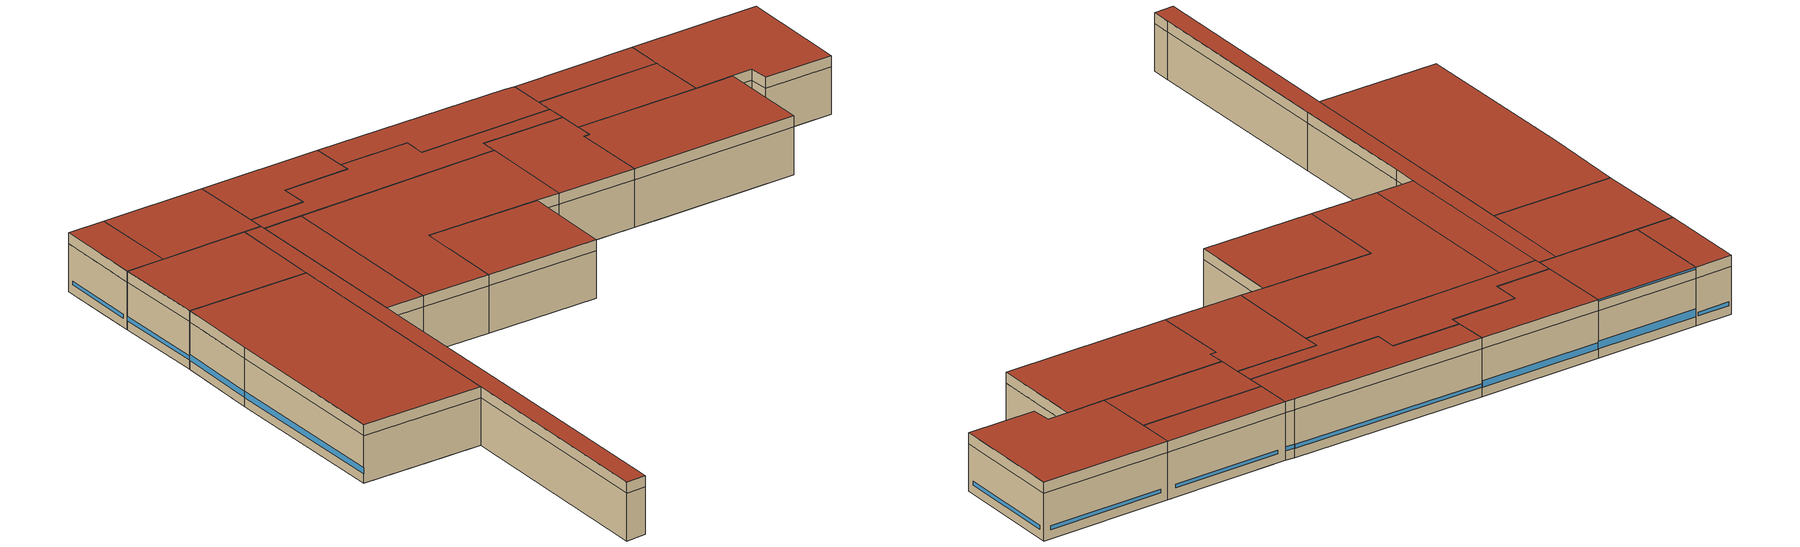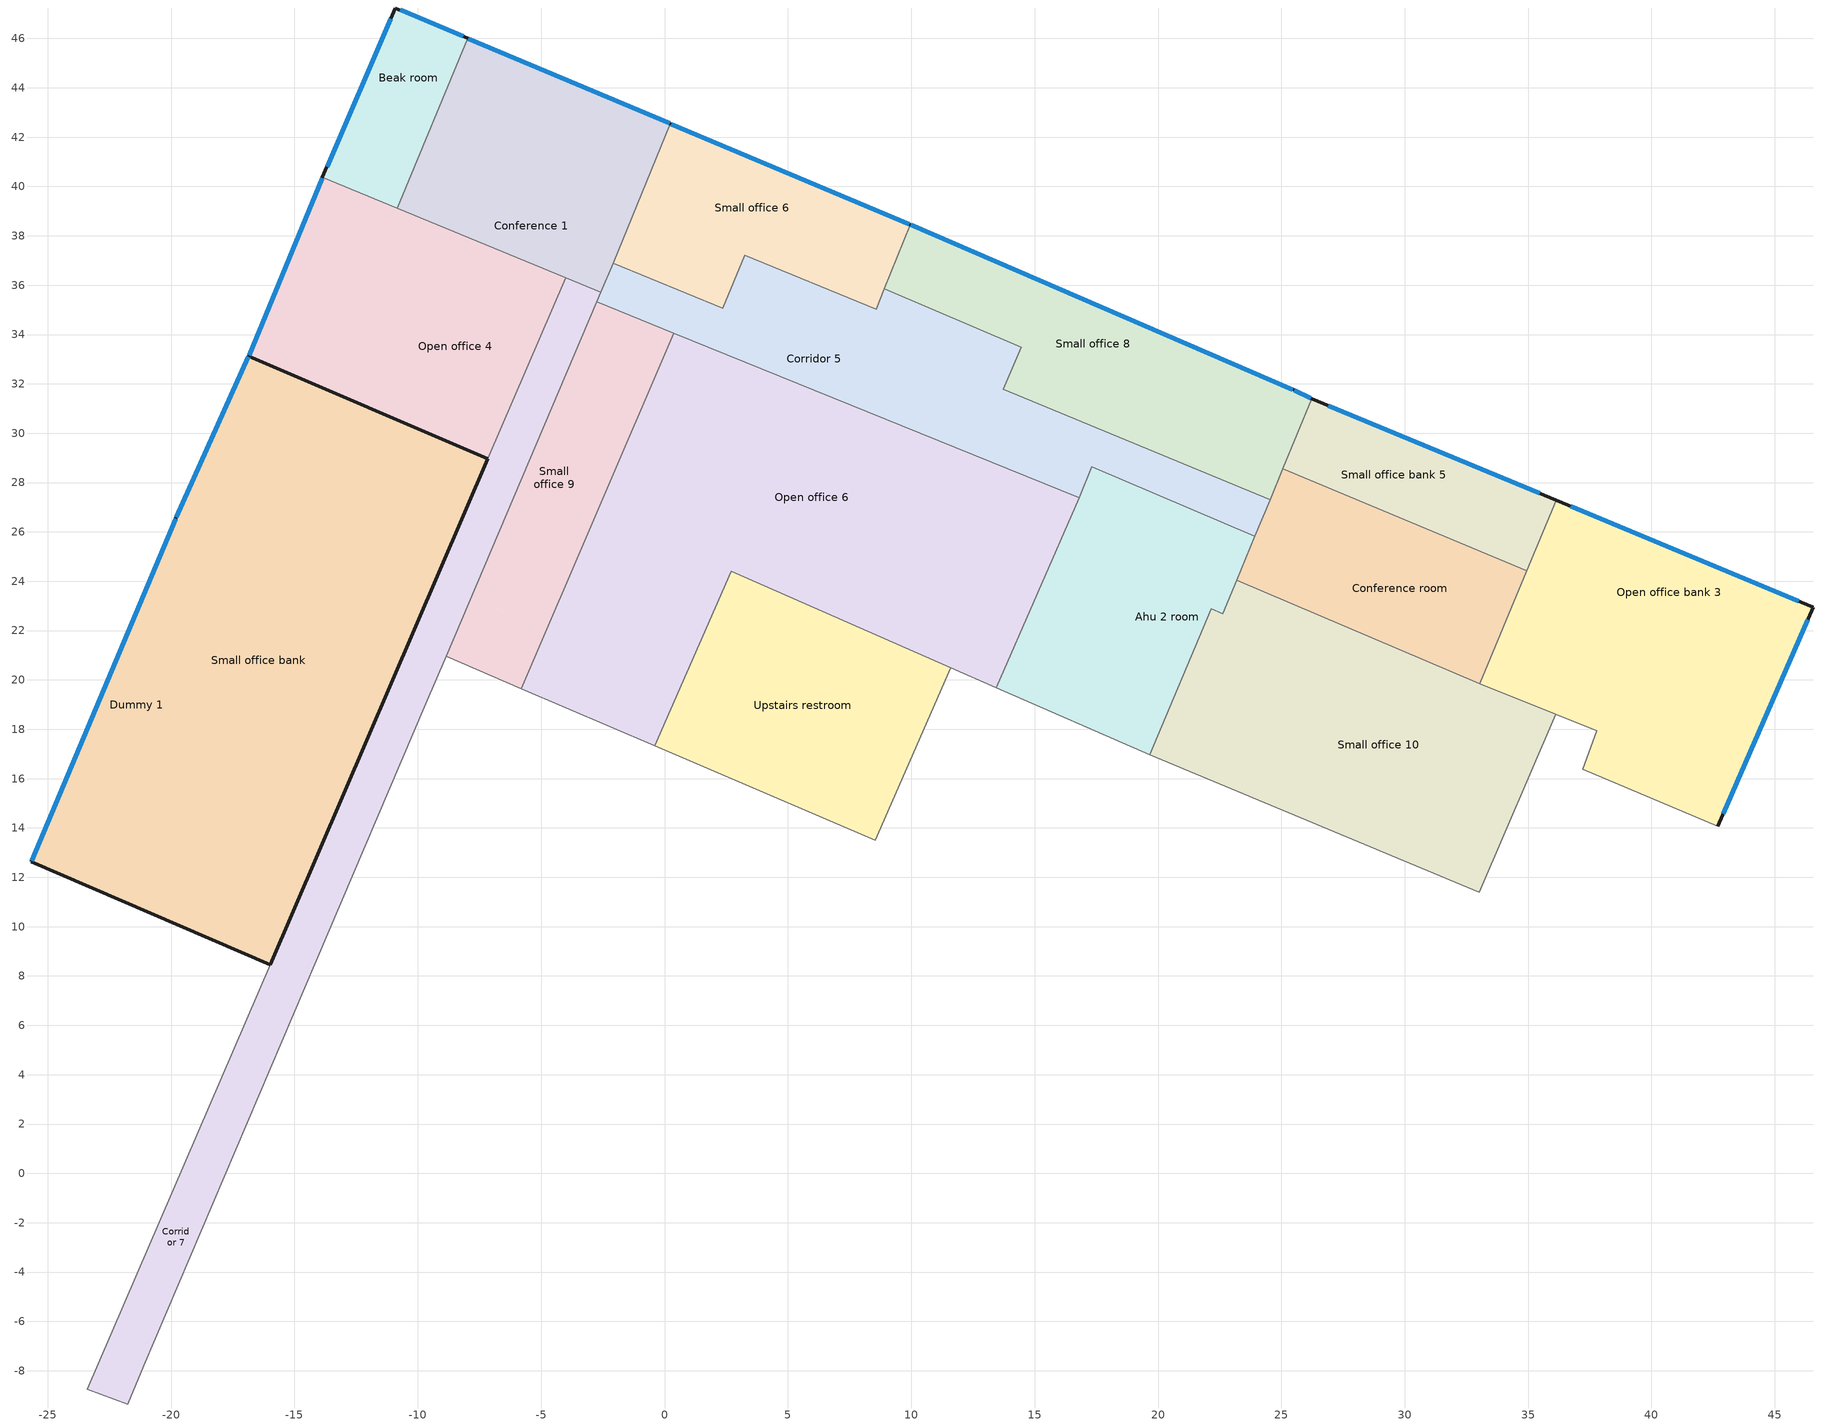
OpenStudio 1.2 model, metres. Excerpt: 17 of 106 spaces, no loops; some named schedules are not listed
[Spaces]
Small office bank
 floor ground: -25.67,12.63 -19.81,26.56 -16.85,33.13 -7.16,28.96 -15.98,8.46 z4.88
 wall outside: -16.85,33.13 -19.81,26.56 -25.67,12.63 z4.88:8.84; -16.85,33.13 -19.81,26.56 -25.67,12.63 z8.84:9.75
 wall to Open office 4: -7.16,28.96 -16.85,33.13 z4.88:8.84; -7.16,28.96 -16.85,33.13 z8.84:9.75
 wall to Corridor 7: -15.98,8.46 -7.16,28.96 z4.88:8.84; -15.98,8.46 -7.16,28.96 z8.84:9.75
 wall to Open office bank: -25.67,12.63 -15.98,8.46 z4.88:8.84; -25.67,12.63 -15.98,8.46 z8.84:9.75
 window (Dbl Blue 6mm/6mm Air): -16.86,33.09 -19.79,26.59 / -19.82,26.53 -25.66,12.66 z5.64:6.15
 roof outside: -15.98,8.46 -7.16,28.96 -16.85,33.13 -19.81,26.56 -25.67,12.63 z9.75
Open office 4
 floor to 136 b: -14.25,39.43 -11.25,38.18 -13.92,31.86 -16.85,33.13 z4.88
 floor to Hallway: -11.25,38.18 -10.01,37.66 -8.49,38.15 -8.32,38.08 -9.29,35.83 -10.54,36.38 -12.72,31.35 -13.92,31.86 z4.88
 floor to Hallway 2: -9.61,38.61 -8.49,38.15 -10.01,37.66 z4.88
 floor to 137: -13.86,40.37 -9.61,38.61 -10.01,37.66 -14.25,39.43 z4.88
 floor to 140: -8.32,38.08 -4.02,36.3 -5.51,32.79 -7.16,28.96 -12.72,31.35 -10.54,36.38 -9.29,35.83 z4.88
 floor to 142: -4.02,36.3 -4,36.3 -5.51,32.79 z4.88
 wall outside: -13.86,40.37 -16.85,33.13 z4.88:8.84; -13.86,40.37 -16.85,33.13 z8.84:9.75
 wall to Beak room: -10.83,39.11 -13.86,40.37 z4.88:8.84; -10.83,39.11 -13.86,40.37 z8.84:9.75
 wall to Conference 1: -4,36.3 -10.83,39.11 z4.88:8.84; -4,36.3 -10.83,39.11 z8.84:9.75
 wall to Corridor 7: -7.16,28.96 -4,36.3 z4.88:8.84; -7.16,28.96 -4,36.3 z8.84:9.75
 window (Dbl Blue 6mm/6mm Air): -13.88,40.34 -16.84,33.16 z5.64:6
 roof outside: -7.16,28.96 -4,36.3 -10.83,39.11 -13.86,40.37 -16.85,33.13 z9.75
Corridor 7
 floor to Service office: -8.01,26.98 -7.98,26.97 -6.56,26.36 -7.85,23.33 -9.32,23.95 -8.49,25.87 z4.88
 floor to 140: -5.51,32.79 -7.98,26.97 -8.01,26.98 z4.88
 floor to 116: -21.33,-3.94 -19.75,-4.64 -21.76,-9.35 -23.39,-8.75 z4.88
 floor to Service section: -9.32,23.95 -7.85,23.33 -9.4,19.69 -11.03,15.86 -12.52,16.5 z4.88
 floor to 127: -13.37,14.54 -11.87,13.88 -15.65,5.01 -17.2,5.64 z4.88
 floor to Courtroom 1: -17.2,5.64 -15.65,5.01 -19.75,-4.64 -21.33,-3.94 z4.88
 floor to Hallway 1: -12.52,16.5 -11.03,15.86 -11.87,13.88 -13.37,14.54 z4.88
 floor to 142: -4,36.3 -2.58,35.71 -6.56,26.36 -7.98,26.97 -5.51,32.79 z4.88
 wall to Open office bank: -15.98,8.46 -23.39,-8.75 z4.88:8.84; -15.98,8.46 -23.39,-8.75 z8.84:9.75
 wall to Conference 1: -2.58,35.71 -4,36.3 z4.88:8.84; -2.58,35.71 -4,36.3 z8.84:9.75
 wall to Corridor 5: -2.75,35.32 -2.58,35.71 z4.88:8.84; -2.75,35.32 -2.58,35.71 z8.84:9.75
 wall to Small office 9: -8.86,20.96 -2.75,35.32 z4.88:8.84; -8.86,20.96 -2.75,35.32 z8.84:9.75
 wall to Corridor 6: -9.68,19.03 -8.86,20.96 z4.88:8.84; -9.68,19.03 -8.86,20.96 z8.84:9.75
 wall to Small office bank 4: -14.11,8.62 -9.68,19.03 z4.88:8.84; -14.11,8.62 -9.68,19.03 z8.84:9.75
 wall to Open office 5: -21.1,-7.8 -14.11,8.62 z4.88:8.84; -21.1,-7.8 -14.11,8.62 z8.84:9.75
 wall to Corridor 4: -21.76,-9.35 -21.1,-7.8 z4.88:8.84; -21.76,-9.35 -21.1,-7.8 z8.84:9.75
 wall to Open office 3: -23.39,-8.75 -21.76,-9.35 z4.88:8.84; -23.39,-8.75 -21.76,-9.35 z8.84:9.75
 roof outside: -21.76,-9.35 -21.1,-7.8 -14.11,8.62 -9.68,19.03 -8.86,20.96 -2.75,35.32 -2.58,35.71 -4,36.3 -7.16,28.96 -15.98,8.46 -23.39,-8.75 z9.75
Open office bank 3
 floor to Open office travel: 34.86,24.22 37.52,23.06 40.81,21.79 38.31,15.92 37.21,16.39 37.79,17.93 33.03,19.85 z4.88
 floor to 170: 40.81,21.79 45.2,19.82 42.69,14.07 38.31,15.92 z4.88
 floor to Travel conference room: 36.14,27.29 46.56,22.95 45.2,19.82 40.81,21.79 37.52,23.06 34.86,24.22 z4.88
 wall outside: 42.69,14.07 46.56,22.95 36.14,27.29 z4.88:8.84; 42.69,14.07 46.56,22.95 36.14,27.29 z8.84:9.75
 wall to Corridor 3: 36.12,18.61 37.79,17.93 37.21,16.39 z4.88:8.84; 36.12,18.61 37.79,17.93 37.21,16.39 z8.84:9.75
 wall to Small office 10: 33.03,19.85 36.12,18.61 z4.88:8.84; 33.03,19.85 36.12,18.61 z8.84:9.75
 wall to Conference room: 34.95,24.43 33.03,19.85 z4.88:8.84; 34.95,24.43 33.03,19.85 z8.84:9.75
 wall to Small office bank 5: 36.14,27.29 34.95,24.43 z4.88:8.84; 36.14,27.29 34.95,24.43 z8.84:9.75
 wall to Small office bank 3: 37.21,16.39 42.69,14.07 z4.88:8.84; 37.21,16.39 42.69,14.07 z8.84:9.75
 window (Dbl Blue 6mm/6mm Air): 42.91,14.58 46.34,22.44 / 45.97,23.19 36.74,27.04 z5.64:5.94
 roof outside: 42.69,14.07 46.56,22.95 36.14,27.29 34.95,24.43 33.03,19.85 36.12,18.61 37.79,17.93 37.21,16.39 z9.75
Beak room
 floor to 139: -10.91,47.23 -7.98,46 -9.81,41.57 -12.81,42.82 z4.88
 floor to 137: -12.81,42.82 -9.81,41.57 -10.83,39.11 -13.86,40.37 z4.88
 wall outside: -7.98,46 -10.91,47.23 -13.86,40.37 z4.88:8.84; -7.98,46 -10.91,47.23 -13.86,40.37 z8.84:9.75
 wall to Conference 1: -10.83,39.11 -7.98,46 z4.88:8.84; -10.83,39.11 -7.98,46 z8.84:9.75
 window (Dbl Blue 6mm/6mm Air): -8.17,46.08 -10.72,47.16 / -11.1,46.8 -13.68,40.81 z5.64:5.94
 roof outside: -10.91,47.23 -13.86,40.37 -10.83,39.11 -7.98,46 z9.75
Small office bank 5
 floor to Break room travel 2: 32.2,28.92 35.8,27.43 35.87,27.4 34.66,24.55 31.17,26.01 z4.88
 floor to Travel conference room: 35.87,27.4 36.14,27.29 34.95,24.43 34.66,24.55 z4.88
 floor to Pump compressor room: 25.16,28.8 26.93,27.96 26.86,27.81 25.06,28.57 z4.88
 floor to Travel break: 28.09,30.63 32.2,28.92 31.17,26.01 26.86,27.81 26.93,27.96 z4.88
 floor ground: 26.23,31.4 28.09,30.63 26.93,27.96 25.16,28.8 z4.88
 wall outside: 36.14,27.29 26.23,31.4 z4.88:8.84; 36.14,27.29 26.23,31.4 z8.84:9.75
 wall to Conference room: 25.06,28.57 34.95,24.43 z4.88:8.84; 25.06,28.57 34.95,24.43 z8.84:9.75
 wall to Small office 8: 26.23,31.4 25.06,28.57 z4.88:8.84; 26.23,31.4 25.06,28.57 z8.84:9.75
 window (Dbl Blue 6mm/6mm Air): 35.48,27.56 26.89,31.12 z5.64:5.94
 roof outside: 26.23,31.4 25.06,28.57 34.95,24.43 36.14,27.29 z9.75
Conference room
 floor to Break room travel 2: 31.17,26.01 32.51,25.45 34.66,24.55 34.57,24.35 31.08,25.78 z4.88
 floor to Pump compressor room: 25.06,28.57 26.86,27.81 26.76,27.57 25.16,24.23 23.55,24.91 23.98,25.95 z4.88
 floor to Open office travel: 26.76,27.57 34.57,24.35 34.86,24.22 33.03,19.85 24.8,23.35 25.16,24.23 z4.88
 floor to Travel break: 26.86,27.81 31.17,26.01 31.08,25.78 26.76,27.57 z4.88
 floor to Travel conference room: 34.66,24.55 34.95,24.43 34.86,24.22 34.57,24.35 z4.88
 floor to Ahu 1 room: 23.55,24.91 25.16,24.23 24.8,23.35 23.19,24.03 z4.88
 wall to Small office 10: 23.19,24.03 33.03,19.85 z4.88:8.84; 23.19,24.03 33.03,19.85 z8.84:9.75
 wall to Ahu 2 room: 23.93,25.83 23.19,24.03 z4.88:8.84; 23.93,25.83 23.19,24.03 z8.84:9.75
 wall to Corridor 5: 24.54,27.31 23.93,25.83 z4.88:8.84; 24.54,27.31 23.93,25.83 z8.84:9.75
 wall to Small office 8: 25.06,28.57 24.54,27.31 z4.88:8.84; 25.06,28.57 24.54,27.31 z8.84:9.75
 roof outside: 34.95,24.43 25.06,28.57 24.54,27.31 23.93,25.83 23.19,24.03 33.03,19.85 z9.75
Conference 1
 floor to 141: -3.08,43.94 0.24,42.54 -1.56,38.16 -4.9,39.62 z4.88
 floor to Hallway: -8.25,38.23 -8.32,38.08 -8.49,38.15 z4.88
 floor to Hallway 2: -8.59,41.06 -4.9,39.62 -1.56,38.16 -2.08,36.89 -2.56,35.75 -8.25,38.23 -8.49,38.15 -9.61,38.61 z4.88
 floor to 139: -7.98,46 -6.75,45.48 -8.59,41.06 -9.81,41.57 z4.88
 floor to 140: -8.25,38.23 -3.99,36.37 -4.02,36.3 -8.32,38.08 z4.88
 floor to 138: -6.75,45.48 -3.08,43.94 -4.9,39.62 -8.59,41.06 z4.88
 floor to 137: -9.81,41.57 -8.59,41.06 -9.61,38.61 -10.83,39.11 z4.88
 floor to 142: -3.99,36.37 -2.56,35.75 -2.58,35.71 -4.02,36.3 z4.88
 wall outside: 0.24,42.54 -7.98,46 z4.88:8.84; 0.24,42.54 -7.98,46 z8.84:9.75
 wall to Small office 6: -2.08,36.89 0.24,42.54 z4.88:8.84; -2.08,36.89 0.24,42.54 z8.84:9.75
 wall to Corridor 5: -2.58,35.71 -2.08,36.89 z4.88:8.84; -2.58,35.71 -2.08,36.89 z8.84:9.75
 window (Dbl Blue 6mm/6mm Air): 0.2,42.56 -7.95,45.99 z9.58:9.73; 0.2,42.56 -7.95,45.99 z5.64:6.28
 roof outside: -7.98,46 -10.83,39.11 -4,36.3 -2.58,35.71 -2.08,36.89 0.24,42.54 z9.75
Small office 6
 floor to 141: 0.24,42.54 1.12,42.17 -0.73,37.79 -1.56,38.16 z4.88
 floor to Stairwell 1: 8.65,35.87 8.87,35.77 8.58,35.03 8.35,35.13 z4.88
 floor to Hallway 2: -1.56,38.16 2.84,36.23 2.37,35.07 -2.08,36.89 z4.88
 floor to 143: 1.12,42.17 7.43,39.51 6.28,36.88 5.96,36.11 3.25,37.22 2.84,36.23 -0.73,37.79 z4.88
 floor to Closet: 6.28,36.88 8.65,35.87 8.35,35.13 5.96,36.11 z4.88
 floor ground: 7.43,39.51 9.95,38.45 8.87,35.77 8.65,35.87 6.28,36.88 z4.88
 wall outside: 9.95,38.45 0.24,42.54 z4.88:8.84; 9.95,38.45 0.24,42.54 z8.84:9.75
 wall to Small office 8: 8.91,35.85 9.95,38.45 z4.88:8.84; 8.91,35.85 9.95,38.45 z8.84:9.75
 wall to Corridor 5: -2.08,36.89 2.37,35.07 3.25,37.22 8.58,35.03 8.91,35.85 z4.88:8.84; -2.08,36.89 2.37,35.07 3.25,37.22 8.58,35.03 8.91,35.85 z8.84:9.75
 window (Dbl Blue 6mm/6mm Air): 9.92,38.47 0.27,42.53 z5.64:6.18
 roof outside: 0.24,42.54 -2.08,36.89 2.37,35.07 3.25,37.22 8.58,35.03 8.91,35.85 9.95,38.45 z9.75
Small office 8
 floor to Pump compressor room: 18.39,31.63 24.49,29.11 25.16,28.8 24.54,27.31 17.77,30.1 z4.88
 floor to Main corridor: 14.38,33.28 18.39,31.63 17.77,30.1 13.74,31.77 z4.88
 floor ground: 9.95,38.45 25.5,31.76 26.23,31.4 25.16,28.8 24.49,29.11 18.39,31.63 14.38,33.28 14.47,33.49 8.91,35.85 z4.88
 wall outside: 26.23,31.4 25.5,31.76 9.95,38.45 z4.88:8.84; 26.23,31.4 25.5,31.76 9.95,38.45 z8.84:9.75
 wall to Corridor 5: 8.91,35.85 14.47,33.49 13.74,31.77 24.54,27.31 z4.88:8.84; 8.91,35.85 14.47,33.49 13.74,31.77 24.54,27.31 z8.84:9.75
 window (Dbl Blue 6mm/6mm Air): 26.2,31.41 25.53,31.74 z5.64:5.99; 25.46,31.77 9.98,38.44 z5.64:5.96
 roof outside: 25.5,31.76 9.95,38.45 8.91,35.85 14.47,33.49 13.74,31.77 24.54,27.31 25.06,28.57 26.23,31.4 z9.75
Corridor 5
 floor to Pump compressor room: 17.77,30.1 24.54,27.31 23.93,25.83 17.32,28.64 16.81,27.38 16.68,27.43 z4.88
 floor to Main corridor: 14.36,33.29 14.38,33.28 13.74,31.77 17.77,30.1 16.68,27.43 14.39,28.36 12.6,29.14 13.2,30.5 z4.88
 floor to 144b: 0.4,34.47 4.76,32.56 4.66,32.31 0.24,34.11 z4.88
 floor to Stairwell 1: 8.87,35.77 14.36,33.29 13.2,30.5 7.41,32.88 8.35,35.13 8.58,35.03 z4.88
 floor ground: 8.91,35.85 14.47,33.49 14.38,33.28 14.36,33.29 8.87,35.77 z4.88
 floor to Hallway 2: -2.08,36.89 2.37,35.07 2.84,36.23 5.52,35.05 7.91,34.06 7.41,32.88 13.2,30.5 12.6,29.14 0.4,34.47 -2.56,35.75 z4.88
 floor to 142: -2.56,35.75 0.4,34.47 0.24,34.11 -2.75,35.32 z4.88
 floor to 146: 10.51,30.05 14.39,28.36 10.47,29.95 z4.88
 floor to 143: 3.25,37.22 5.96,36.11 5.52,35.05 2.84,36.23 z4.88
 floor to Closet: 5.96,36.11 8.35,35.13 7.91,34.06 5.52,35.05 z4.88
 floor to 144: 4.76,32.56 10.51,30.05 10.47,29.95 4.66,32.31 z4.88
 wall to Ahu 2 room: 16.81,27.38 17.32,28.64 23.93,25.83 z4.88:8.84; 16.81,27.38 17.32,28.64 23.93,25.83 z8.84:9.75
 wall to Open office 6: 0.37,34.05 16.81,27.38 z4.88:8.84; 0.37,34.05 16.81,27.38 z8.84:9.75
 wall to Small office 9: -2.75,35.32 0.37,34.05 z4.88:8.84; -2.75,35.32 0.37,34.05 z8.84:9.75
 roof outside: -2.08,36.89 -2.58,35.71 -2.75,35.32 0.37,34.05 16.81,27.38 17.32,28.64 23.93,25.83 24.54,27.31 13.74,31.77 14.47,33.49 8.91,35.85 8.58,35.03 3.25,37.22 2.37,35.07 z9.75
Small office 9
 floor to Service sm office: -2.94,26.84 -2.76,26.76 -3.48,25.08 -3.62,25.14 z4.88
 floor to Service small office: -5.35,25.85 -3.62,25.14 -4.84,22.06 -6.68,22.83 z4.88; -3.62,25.14 -3.48,25.08 -4.78,22.04 -4.84,22.06 z4.88
 floor to 142: -2.75,35.32 -2.94,26.84 -3.62,25.14 z4.88; -2.75,35.32 -3.62,25.14 -5.35,25.85 -6.56,26.36 z4.88
 floor to 144b: 0.24,34.11 0.37,34.05 -1.26,30.24 -1.42,30.31 z4.88
 floor to Service section: -4.84,22.06 -4.78,22.04 -5.8,19.65 z4.88; -7.85,23.33 -4.84,22.06 -5.8,19.65 -8.86,20.96 z4.88
 floor to Service office: -6.56,26.36 -5.35,25.85 -6.68,22.83 -7.85,23.33 z4.88
 floor to 144a: -1.42,30.31 -1.26,30.24 -2.76,26.76 -2.94,26.84 z4.88
 floor ground: -2.75,35.32 0.24,34.11 -1.42,30.31 -2.94,26.84 z4.88
 wall to Open office 6: -5.8,19.65 0.37,34.05 z4.88:8.84; -5.8,19.65 0.37,34.05 z8.84:9.75
 wall to Corridor 6: -8.86,20.96 -5.8,19.65 z4.88:8.84; -8.86,20.96 -5.8,19.65 z8.84:9.75
 roof outside: -8.86,20.96 -5.8,19.65 0.37,34.05 -2.75,35.32 z9.75
Open office 6
 floor to Service sm office: -2.76,26.76 1.5,24.94 2.52,24.44 0.5,19.82 -2.88,21.24 -1.61,24.31 -3.48,25.08 z4.88
 floor to Service small office: -3.48,25.08 -1.61,24.31 -2.88,21.24 -4.78,22.04 z4.88
 floor to Elect: 16.33,26.58 16.44,26.53 14.36,21.77 z4.88
 floor to Pump compressor room: 16.68,27.43 16.81,27.38 16.44,26.53 16.33,26.58 z4.88
 floor to Main corridor: 14.39,28.36 16.68,27.43 14.36,21.77 13.45,19.69 11.53,20.53 11.57,20.63 14.8,28.18 z4.88
 floor to 144b: 0.37,34.05 4.66,32.31 2.98,28.39 -1.26,30.24 z4.88
 floor to Downstairs restroom: 2.52,24.44 2.68,24.37 -0.33,17.48 -0.5,17.55 z4.88; 3.91,23.87 7.21,22.49 11.57,20.63 11.53,20.53 z4.88
 floor to 144a: -1.26,30.24 2.98,28.39 1.5,24.94 -2.76,26.76 z4.88
 floor to Service section: -4.78,22.04 0.5,19.82 -0.5,17.55 -0.33,17.48 -0.4,17.33 -5.8,19.65 z4.88
 floor to 145: 8.73,25.97 13.06,24.12 11.57,20.63 7.21,22.49 z4.88
 floor to 146: 10.47,29.95 14.39,28.36 14.8,28.18 13.06,24.12 8.73,25.97 z4.88
 floor to 144: 4.66,32.31 10.47,29.95 7.21,22.49 3.91,23.87 2.69,24.4 2.68,24.37 2.52,24.44 1.5,24.94 z4.88
 wall to Ahu 2 room: 13.45,19.69 16.81,27.38 z4.88:8.84; 13.45,19.69 16.81,27.38 z8.84:9.75
 wall to Small office 11: 11.6,20.5 13.45,19.69 z4.88:8.84; 11.6,20.5 13.45,19.69 z8.84:9.75
 wall to Upstairs restroom: -0.4,17.33 2.69,24.4 11.6,20.5 z4.88:8.84; -0.4,17.33 2.69,24.4 11.6,20.5 z8.84:9.75
 wall to Corridor 6: -5.8,19.65 -0.4,17.33 z4.88:8.84; -5.8,19.65 -0.4,17.33 z8.84:9.75
 roof outside: -0.4,17.33 2.69,24.4 11.6,20.5 13.45,19.69 16.81,27.38 0.37,34.05 -5.8,19.65 z9.75
Upstairs restroom
 floor to Main corridor: 11.53,20.53 11.6,20.5 9.04,14.66 z4.88
 floor to Downstairs restroom: 2.68,24.37 3.91,23.87 11.53,20.53 9.04,14.66 8.56,13.55 1.45,16.71 -0.33,17.48 z4.88
 floor to 144: 2.69,24.4 3.91,23.87 2.68,24.37 z4.88
 floor to Service section: -0.33,17.48 1.45,16.71 1.39,16.56 -0.4,17.33 z4.88
 floor to Central 2 story lobby: 1.45,16.71 8.56,13.55 8.54,13.5 1.39,16.56 z4.88
 wall to Small office 11: 8.54,13.5 11.6,20.5 z4.88:8.84; 8.54,13.5 11.6,20.5 z8.84:9.75
 wall to Corridor 6: -0.4,17.33 8.54,13.5 z4.88:8.84; -0.4,17.33 8.54,13.5 z8.84:9.75
 roof outside: 8.54,13.5 11.6,20.5 2.69,24.4 -0.4,17.33 z9.75
Ahu 2 room
 floor to Elect: 16.44,26.53 19.81,25.21 17.65,20.02 14.21,21.41 14.36,21.77 15.03,23.31 z4.88
 floor to Pump compressor room: 17.32,28.64 23.93,25.83 23.55,24.91 20.26,26.3 19.81,25.21 16.44,26.53 16.81,27.38 z4.88
 floor to Main corridor: 14.36,21.77 14.21,21.41 13.48,19.68 13.45,19.69 z4.88
 floor to Ahu 1 room: 20.26,26.3 23.55,24.91 22.63,22.69 22.15,22.89 20.45,18.82 17.65,20.02 z4.88
 floor to AF reserves: 14.21,21.41 17.65,20.02 20.45,18.82 19.67,16.97 13.48,19.68 z4.88
 wall to Small office 10: 19.67,16.97 22.15,22.89 22.63,22.69 23.19,24.03 z4.88:8.84; 19.67,16.97 22.15,22.89 22.63,22.69 23.19,24.03 z8.84:9.75
 wall to Small office 11: 13.45,19.69 19.67,16.97 z4.88:8.84; 13.45,19.69 19.67,16.97 z8.84:9.75
 roof outside: 19.67,16.97 22.15,22.89 22.63,22.69 23.19,24.03 23.93,25.83 17.32,28.64 16.81,27.38 13.45,19.69 z9.75
Small office 10
 floor to Open office travel: 24.8,23.35 33.03,19.85 36.12,18.61 33.02,11.39 21.77,16.09 z4.88
 floor to Ahu 1 room: 23.19,24.03 24.8,23.35 22.53,17.93 20.45,18.82 22.15,22.89 22.63,22.69 z4.88
 floor to AF reserves: 20.45,18.82 22.53,17.93 21.77,16.09 19.67,16.97 z4.88
 wall to Corridor 3: 33.02,11.39 36.12,18.61 z4.88:8.84; 33.02,11.39 36.12,18.61 z8.84:9.75
 wall to Small office 11: 19.67,16.97 33.02,11.39 z4.88:8.84; 19.67,16.97 33.02,11.39 z8.84:9.75
 roof outside: 33.02,11.39 36.12,18.61 33.03,19.85 23.19,24.03 22.63,22.69 22.15,22.89 19.67,16.97 z9.75
Dummy 1
 floor to 136 b: -16.85,33.13 -13.92,31.86 -13.96,31.77 -14.22,31.87 -16.89,33.04 z4.88
 floor to Hallway: -13.92,31.86 -12.72,31.35 -13.6,29.33 -15.02,25.64 -13.69,25.09 -14.25,23.83 -17.14,25.11 -17.05,25.37 -13.96,31.77 z4.88
 floor to Service office: -13.6,29.33 -8.01,26.98 -9.32,23.95 -10.4,24.4 -10.65,23.82 -15.02,25.64 z4.88
 floor to Service section: -12.38,24.54 -10.65,23.82 -10.4,24.4 -9.32,23.95 -12.52,16.5 -15.27,17.69 -13.63,21.47 z4.88
 floor to 140: -12.72,31.35 -7.16,28.96 -8.01,26.98 -13.6,29.33 z4.88
 floor to Legal office: -21.78,14.37 -17.51,12.53 -18.76,9.66 -22.85,11.41 z4.88
 floor to 127: -16.11,15.75 -13.37,14.54 -15.98,8.46 -18.76,9.66 -17.51,12.53 z4.88
 floor to Hallway 1: -13.69,25.09 -12.38,24.54 -13.63,21.47 -15.27,17.69 -12.52,16.5 -13.37,14.54 -16.11,15.75 -17.51,12.53 -21.78,14.37 -19.58,19.5 -16.57,18.25 -14.25,23.83 z4.88
 floor to 136b: -16.89,33.04 -14.22,31.87 -13.96,31.77 -17.05,25.37 -19.81,26.56 z4.88
 floor to Stairwell 3: -17.14,25.11 -14.25,23.83 -16.57,18.25 -19.58,19.5 z4.88
 floor ground: -19.81,26.56 -17.05,25.37 -17.14,25.11 -19.58,19.5 -21.78,14.37 -22.85,11.41 -25.67,12.63 z4.88
 wall outside: -19.81,26.56 -25.67,12.63 -15.98,8.46 -7.16,28.96 -16.85,33.13 -19.81,26.56 z4.88:8.84; -19.81,26.56 -25.67,12.63 -15.98,8.46 -7.16,28.96 -16.85,33.13 -19.81,26.56 z8.84:9.75
 roof outside: -15.98,8.46 -7.16,28.96 -16.85,33.13 -19.81,26.56 -25.67,12.63 z9.75
[Site]
Building 662 final: Latitude {deg}=30.067; Longitude {deg}=-85.567; Time Zone {hr}=-6; Elevation {m}=5
[SizingPeriod:DesignDay] Barometric Pressure {Pa}=101241; Sky Clearness=0; Rain Indicator=0; Snow Indicator=0; Day of Month=21; Daylight Saving Time Indicator=0; Dry-Bulb Temperature Range Modifier Type=DefaultMultipliers
Name | Maximum Dry-Bulb Temperature {C} | Daily Dry-Bulb Temperature Range {deltaC} | Humidity Indicating Conditions at Maximum Dry-Bulb {BasedOnField A3} | Wind Speed {m/s} | Wind Direction {deg} | Month | Day Type | Humidity Indicating Type | Solar Model Indicator | ASHRAE Taub | ASHRAE Taud
Tyndall Afb Ann Hum_n 99.6% Condns DP=>MCDB | 3.9 | 0 | -9.8 | 4 | 0 | 1 | WinterDesignDay | Dewpoint | ASHRAEClearSky
Tyndall Afb Ann Clg .4% Condns DB=>MWB | 32.9 | 7 | 25.8 | 3.9 | 240 | 7 | SummerDesignDay | Wetbulb | ASHRAETau | 0.519 | 1.937
Tyndall Afb Ann Htg 99.6% Condns DB | 0 | 0 | 0 | 4 | 0 | 1 | WinterDesignDay | Wetbulb | ASHRAEClearSky
Tyndall Afb Ann Clg .4% Condns Enth=>MDB | 30.9 | 7 | 88400 | 3.9 | 240 | 7 | SummerDesignDay | Enthalpy | ASHRAETau | 0.519 | 1.937
[Building]
Building 662: Default Construction Set=Default Construction Set 1; Default Schedule Set=Default Schedule Set 1
[ClimateZones]
Climate Zone Institution Name 1=ASHRAE; Climate Zone Document Name 1=ANSI/ASHRAE Standard 169; Climate Zone Document Year 1=2006; Climate Zone Institution Name 2=CEC; Climate Zone Document Name 2=California Climate Zone Descriptions; Climate Zone Document Year 2=1995
[Construction]
SLAB-ON-GRADE-FLOOR: Heavyweight Concrete - 8 in. - 140 lb/ft3
INTERIOR-WALL: Concrete Block - 10 in. - 105 lb/ft3 - Solid Grouted
INTERIOR-FLOOR: Carpet - 1/2 in., Lightweight Concrete - 6 in. - 80 lb/ft3
EXTERIOR-WALL: Brick - Fired Clay - 4 in. - 130 lb/ft3, Concrete Block - 10 in. - 115 lb/ft3 - Solid Grouted
EXTERIOR-ROOF: Built-up Roofing - 3/8 in., Cellular Polyisocyanurate - Gaspermeable Facers - 4 in., Metal Surface - 1/16 in., Steel-Framed - 4 in. Studs - 16 in. OC - R-0 Cavity Insulation
Dbl Blue 6mm/6mm Air: BLUE 6MM, AIR 6MM, CLEAR 6MM
[Material]
Name | Roughness | Thickness {m} | Conductivity {W/m-K} | Density {kg/m3} | Specific Heat {J/kg-K}
Heavyweight Concrete - 8 in. - 140 lb/ft3 | MediumRough | 0.2032 | 1.95 | 2242.58 | 900
Concrete Block - 10 in. - 105 lb/ft3 - Solid Grouted | MediumRough | 0.254 | 1.22594 | 1681.94 | 976.123
Carpet - 1/2 in. | MediumRough | 0.0127 | 0.06 | 288 | 1380
Lightweight Concrete - 6 in. - 80 lb/ft3 | MediumRough | 0.1524 | 0.53 | 1281.48 | 840
Brick - Fired Clay - 4 in. - 130 lb/ft3 | MediumRough | 0.1016 | 1.02 | 2082.4 | 790
Concrete Block - 10 in. - 115 lb/ft3 - Solid Grouted | MediumRough | 0.254 | 1.3269 | 1842.12 | 921.824
Built-up Roofing - 3/8 in. | Rough | 0.009525 | 0.16 | 1120 | 1460
Cellular Polyisocyanurate - Gaspermeable Facers - 4 in. | Rough | 0.1016 | 0.0245 | 32 | 920
Metal Surface - 1/16 in. | Smooth | 0.0015875 | 45.28 | 7824 | 500
Steel-Framed - 4 in. Studs - 16 in. OC - R-0 Cavity Insulation | Smooth | 0.0889 | 0.63825 | 81.3738 | 628.02
[WindowMaterial:Glazing] Optical Data Type=SpectralAverage; Thickness {m}=0.006; Infrared Transmittance at Normal Incidence=0; Front Side Infrared Hemispherical Emissivity=0.84; Back Side Infrared Hemispherical Emissivity=0.84; Conductivity {W/m-K}=0.9
Name | Solar Transmittance at Normal Incidence | Front Side Solar Reflectance at Normal Incidence | Back Side Solar Reflectance at Normal Incidence | Visible Transmittance at Normal Incidence | Front Side Visible Reflectance at Normal Incidence | Back Side Visible Reflectance at Normal Incidence
BLUE 6MM | 0.48 | 0.05 | 0.05 | 0.57 | 0.06 | 0.06
CLEAR 6MM | 0.775 | 0.071 | 0.071 | 0.881 | 0.08 | 0.08
[WindowMaterial:Gas]
AIR 6MM: Gas Type=Air; Thickness {m}=0.0063
[DefaultConstructionSet]
Default Construction Set 1: Default Exterior Surface Constructions=Default Surface Constructions 1; Default Interior Surface Constructions=Default Surface Constructions 3; Default Ground Contact Surface Constructions=Default Surface Constructions 2; Default Exterior SubSurface Constructions=Default Sub Surface Constructions 1; Default Interior SubSurface Constructions=Default Sub Surface Constructions 2
[DefaultSurfaceConstructions]
Name | Wall Construction | Roof Ceiling Construction | Floor Construction
Default Surface Constructions 1 | EXTERIOR-WALL | EXTERIOR-ROOF
Default Surface Constructions 2 |  |  | SLAB-ON-GRADE-FLOOR
Default Surface Constructions 3 | INTERIOR-WALL |  | INTERIOR-FLOOR
[DefaultSubSurfaceConstructions]
Default Sub Surface Constructions 1; Default Sub Surface Constructions 2
[ElectricEquipment:Definition] Design Level Calculation Method=EquipmentLevel
Name | Design Level {W}
Generic Beverage Vending Machine | 1145
Generic Water Cooler | 500
Generic CRT TV - 21 in | 135
Generic Coffee Maker - 800W | 80
Generic Mini-Fridge - 4.4 cubic foot | 31.68
Generic Projector - 1250W | 625
Samsung -40-inch Class LED 6100 Series Smart TV | 48
Generic Coffee Maker - 100W | 5
Generic Refrigerator - 18 cubic foot | 200
Generic Microwave - 1460W | 73
Generic Desktop Printer | 40
Generic Network Printer | 600
Generic LCD Monitor - 20 in | 26
Generic Desktop Computer | 240
[People:Definition]
Low Activity - Office Work- Standing with Some Walking: Number of People Calculation Method=People; Number of People {people}=1; Fraction Radiant=0.3
[WaterUse:Equipment:Definition] Target Temperature Schedule=1.8925 L/s Urinal mixed temp 60.0F
Name | Peak Flow Rate {m3/s}
1.8925 L/s Urinal | 5.25694e-06
0.031545 m^3/hr Faucet | 8.7625e-09
6.056 L/s Toilet | 1.68222e-05
0.094635 m^3/hr Faucet | 2.62875e-08
[SpaceType] Design Specification Outdoor Air Object=Design Specification Outdoor Air 1
Dummy; Mechanical room; Bathroom; Break room; Conference; Small office; Corridor; Open office
[ThermalZone] Use Ideal Air Loads=No
Name | Thermostat
Ahu 2 o | thermostat-247fe403-1193-4db7-8262-3dd7e7edac6e
Ahu 2 q | thermostat-298088f5-0ac4-4740-bce3-3397ceeb2bc4
Ahu 2 d | thermostat-4f698a23-a4c4-4d27-bdd5-1a6b8b625d56
Ahu 2 r | thermostat-75d33b8e-c1ac-4b66-9299-199fe3b5d07a
Ahu 2 e | thermostat-cdf85a7d-ec3b-46cd-99f6-6d7da13257ea
Ahu 2 l 1 | thermostat-cf456f37-bf18-4998-a40f-1cee86f94bc2
Ahu 2 p | thermostat-e0ae7e30-0bd3-4f33-953d-da9a614c707c
Ahu 2 m | thermostat-f03c6b7b-4da1-4061-9667-d9428aff4ed1
[DefaultScheduleSet]
Default Schedule Set 1: Hours of Operation Schedule=Default HVAC Operation 24/7-365; Number of People Schedule=Level Occupancy; People Activity Level Schedule=Default People Activity Schedule Very Low Activity - Seated Passive; Lighting Schedule=Level Lights; Electric Equipment Schedule=Level Equipment; Gas Equipment Schedule=Level Equipment; Infiltration Schedule=Infiltration Schedule 100% 24/7-365; Other Equipment Schedule=Level Elevators
[BuildingStory]
Level 1: Nominal Z Coordinate {m}=4.8768; Nominal Floor to Floor Height {m}=4.8768
[Space] Building Story=Level 1
Name | Space Type | Thermal Zone
Small office bank | Small office | Ahu 2 l 1
Open office 4 | Open office | Ahu 2 q
Corridor 7 | Corridor | Ahu 2 m
Open office bank 3 | Open office | Ahu 2 d
Beak room | Break room | Ahu 2 q
Small office bank 5 | Small office | Ahu 2 d
Conference room | Conference | Ahu 2 d
Conference 1 | Conference | Ahu 2 r
Small office 6; Small office 8 | Small office | Ahu 2 r
Corridor 5 | Corridor | Ahu 2 p
Small office 9 | Small office | Ahu 2 o
Open office 6 | Open office | Ahu 2 o
Upstairs restroom | Bathroom | Ahu 2 o
Ahu 2 room | Mechanical room | Ahu 2 p
Small office 10 | Small office | Ahu 2 e
Dummy 1 | Dummy | Ahu 2 l 1
[Lights]
Name | Lights Definition | Space or SpaceType | Multiplier
Avg Small office Small office bank OS:Lights | (2) 32.0W T8 Linear Fluorescent (1) 0.88BF Fluorescent Electronic Non-Dimming | Small office bank | 16
Avg Small office Small office bank OS:Lights 1 | (3) 32.0W T8 Linear Fluorescent (3) 0.88BF Fluorescent Electronic Non-Dimming | Small office bank | 7
Avg Small office Small office bank 5 OS:Lights | (2) 32.0W T8 Linear Fluorescent (1) 0.88BF Fluorescent Electronic Non-Dimming | Small office bank 5 | 2
Avg Small office Small office bank 5 OS:Lights 1 | (3) 32.0W T8 Linear Fluorescent (3) 0.88BF Fluorescent Electronic Non-Dimming | Small office bank 5 | 1
Avg Small office Small office 6 OS:Lights | (2) 32.0W T8 Linear Fluorescent (1) 0.88BF Fluorescent Electronic Non-Dimming | Small office 6 | 3
Avg Small office Small office 6 OS:Lights 1 | (3) 32.0W T8 Linear Fluorescent (3) 0.88BF Fluorescent Electronic Non-Dimming | Small office 6 | 1
Avg Small office Small office 8 OS:Lights | (2) 32.0W T8 Linear Fluorescent (1) 0.88BF Fluorescent Electronic Non-Dimming | Small office 8 | 5
Avg Small office Small office 8 OS:Lights 1 | (3) 32.0W T8 Linear Fluorescent (3) 0.88BF Fluorescent Electronic Non-Dimming | Small office 8 | 2
Avg Small office Small office 9 OS:Lights | (2) 32.0W T8 Linear Fluorescent (1) 0.88BF Fluorescent Electronic Non-Dimming | Small office 9 | 4
Avg Small office Small office 9 OS:Lights 1 | (3) 32.0W T8 Linear Fluorescent (3) 0.88BF Fluorescent Electronic Non-Dimming | Small office 9 | 2
Avg Small office Small office 10 OS:Lights | (2) 32.0W T8 Linear Fluorescent (1) 0.88BF Fluorescent Electronic Non-Dimming | Small office 10 | 8
Avg Small office Small office 10 OS:Lights 1 | (3) 32.0W T8 Linear Fluorescent (3) 0.88BF Fluorescent Electronic Non-Dimming | Small office 10 | 3
Avg Bathroom Upstairs restroom OS:Lights | (2) 32.0W T8 Linear Fluorescent (1) 0.88BF Fluorescent Electronic Non-Dimming | Upstairs restroom | 5
Avg Conference Conference 1 OS:Lights | (2) 32.0W T8 Linear Fluorescent (1) 0.88BF Fluorescent Electronic Non-Dimming | Conference 1 | 4
Avg Conference Conference 1 OS:Lights 1 | (3) 32.0W T8 Linear Fluorescent (3) 0.88BF Fluorescent Electronic Non-Dimming | Conference 1 | 3
Avg Conference Conference 1 OS:Lights 2 | (1) 100.0W A19 Standard Incandescent | Conference 1 | 5
Avg Corridor Corridor  OS:Lights | (2) 32.0W T8 Linear Fluorescent (1) 0.88BF Fluorescent Electronic Non-Dimming | Corridor 7 | 6
Avg Corridor Corridor 5 OS:Lights | (2) 32.0W T8 Linear Fluorescent (1) 0.88BF Fluorescent Electronic Non-Dimming | Corridor 5 | 6
Avg Break room Beak room OS:Lights | (2) 32.0W T8 Linear Fluorescent (1) 0.88BF Fluorescent Electronic Non-Dimming | Beak room | 3
Avg Mechanical room Ahu 2 room OS:Lights | (2) 32.0W T8 Linear Fluorescent (1) 0.88BF Fluorescent Electronic Non-Dimming | Ahu 2 room | 4
Avg Open office Open office 4 OS:Lights | (2) 32.0W T8 Linear Fluorescent (1) 0.88BF Fluorescent Electronic Non-Dimming | Open office 4 | 10
Avg Open office Open office 4 OS:Lights 1 | (3) 32.0W T8 Linear Fluorescent (3) 0.88BF Fluorescent Electronic Non-Dimming | Open office 4 | 0
Avg Open office Open office 4 OS:Lights 2 | (1) 23.0W  Compact Fluorescent | Open office 4 | 1
Avg Open office Open office 4 OS:Lights 3 | (3) 40.0W T12 Linear Fluorescent (3) 1.2BF Fluorescent Magnetic Non-Dimming | Open office 4 | 1
Avg Open office Open office 6 OS:Lights | (2) 32.0W T8 Linear Fluorescent (1) 0.88BF Fluorescent Electronic Non-Dimming | Open office 6 | 23
Avg Open office Open office 6 OS:Lights 1 | (3) 32.0W T8 Linear Fluorescent (3) 0.88BF Fluorescent Electronic Non-Dimming | Open office 6 | 1
Avg Open office Open office 6 OS:Lights 2 | (1) 23.0W  Compact Fluorescent | Open office 6 | 2
Avg Open office Open office 6 OS:Lights 3 | (3) 40.0W T12 Linear Fluorescent (3) 1.2BF Fluorescent Magnetic Non-Dimming | Open office 6 | 1
[ElectricEquipment]
Name | Electric Equipment Definition | Space or SpaceType | Multiplier
Avg Small office Small office bank OS:ElectricEquipment | Generic LCD Monitor - 20 in | Small office bank | 13
Avg Small office Small office bank OS:ElectricEquipment 1 | Generic Microwave - 1460W | Small office bank | 1
Avg Small office Small office bank OS:ElectricEquipment 2 | Generic Water Cooler | Small office bank | 0
Avg Small office Small office bank OS:ElectricEquipment 3 | Generic Mini-Fridge - 4.4 cubic foot | Small office bank | 1
Avg Small office Small office bank OS:ElectricEquipment 4 | Generic Network Printer | Small office bank | 0
Avg Small office Small office bank OS:ElectricEquipment 5 | Generic Coffee Maker - 100W | Small office bank | 0
Avg Small office Small office bank OS:ElectricEquipment 6 | Generic Refrigerator - 18 cubic foot | Small office bank | 1
Avg Small office Small office bank OS:ElectricEquipment 7 | Generic Desktop Printer | Small office bank | 3
Avg Small office Small office bank OS:ElectricEquipment 8 | Generic CRT TV - 21 in | Small office bank | 1
Avg Small office Small office bank OS:ElectricEquipment 9 | Generic Desktop Computer | Small office bank | 8
Avg Small office Small office bank 5 OS:ElectricEquipment | Generic LCD Monitor - 20 in | Small office bank 5 | 2
Avg Small office Small office bank 5 OS:ElectricEquipment 1 | Generic Microwave - 1460W | Small office bank 5 | 0
Avg Small office Small office bank 5 OS:ElectricEquipment 2 | Generic Water Cooler | Small office bank 5 | 0
Avg Small office Small office bank 5 OS:ElectricEquipment 3 | Generic Mini-Fridge - 4.4 cubic foot | Small office bank 5 | 0
Avg Small office Small office bank 5 OS:ElectricEquipment 4 | Generic Network Printer | Small office bank 5 | 0
Avg Small office Small office bank 5 OS:ElectricEquipment 5 | Generic Coffee Maker - 100W | Small office bank 5 | 0
Avg Small office Small office bank 5 OS:ElectricEquipment 6 | Generic Refrigerator - 18 cubic foot | Small office bank 5 | 0
Avg Small office Small office bank 5 OS:ElectricEquipment 7 | Generic Desktop Printer | Small office bank 5 | 0
Avg Small office Small office bank 5 OS:ElectricEquipment 8 | Generic CRT TV - 21 in | Small office bank 5 | 0
Avg Small office Small office bank 5 OS:ElectricEquipment 9 | Generic Desktop Computer | Small office bank 5 | 1
Avg Small office Small office 6 OS:ElectricEquipment | Generic LCD Monitor - 20 in | Small office 6 | 3
Avg Small office Small office 6 OS:ElectricEquipment 1 | Generic Microwave - 1460W | Small office 6 | 0
Avg Small office Small office 6 OS:ElectricEquipment 2 | Generic Water Cooler | Small office 6 | 0
Avg Small office Small office 6 OS:ElectricEquipment 3 | Generic Mini-Fridge - 4.4 cubic foot | Small office 6 | 0
Avg Small office Small office 6 OS:ElectricEquipment 4 | Generic Network Printer | Small office 6 | 0
Avg Small office Small office 6 OS:ElectricEquipment 5 | Generic Coffee Maker - 100W | Small office 6 | 0
Avg Small office Small office 6 OS:ElectricEquipment 6 | Generic Refrigerator - 18 cubic foot | Small office 6 | 0
Avg Small office Small office 6 OS:ElectricEquipment 7 | Generic Desktop Printer | Small office 6 | 1
Avg Small office Small office 6 OS:ElectricEquipment 8 | Generic CRT TV - 21 in | Small office 6 | 0
Avg Small office Small office 6 OS:ElectricEquipment 9 | Generic Desktop Computer | Small office 6 | 2
Avg Small office Small office 8 OS:ElectricEquipment | Generic LCD Monitor - 20 in | Small office 8 | 4
Avg Small office Small office 8 OS:ElectricEquipment 1 | Generic Microwave - 1460W | Small office 8 | 0
Avg Small office Small office 8 OS:ElectricEquipment 2 | Generic Water Cooler | Small office 8 | 0
Avg Small office Small office 8 OS:ElectricEquipment 3 | Generic Mini-Fridge - 4.4 cubic foot | Small office 8 | 0
Avg Small office Small office 8 OS:ElectricEquipment 4 | Generic Network Printer | Small office 8 | 0
Avg Small office Small office 8 OS:ElectricEquipment 5 | Generic Coffee Maker - 100W | Small office 8 | 0
Avg Small office Small office 8 OS:ElectricEquipment 6 | Generic Refrigerator - 18 cubic foot | Small office 8 | 0
Avg Small office Small office 8 OS:ElectricEquipment 7 | Generic Desktop Printer | Small office 8 | 1
Avg Small office Small office 8 OS:ElectricEquipment 8 | Generic CRT TV - 21 in | Small office 8 | 0
Avg Small office Small office 8 OS:ElectricEquipment 9 | Generic Desktop Computer | Small office 8 | 2
Avg Small office Small office 9 OS:ElectricEquipment | Generic LCD Monitor - 20 in | Small office 9 | 3
Avg Small office Small office 9 OS:ElectricEquipment 1 | Generic Microwave - 1460W | Small office 9 | 0
Avg Small office Small office 9 OS:ElectricEquipment 2 | Generic Water Cooler | Small office 9 | 0
Avg Small office Small office 9 OS:ElectricEquipment 3 | Generic Mini-Fridge - 4.4 cubic foot | Small office 9 | 0
Avg Small office Small office 9 OS:ElectricEquipment 4 | Generic Network Printer | Small office 9 | 0
Avg Small office Small office 9 OS:ElectricEquipment 5 | Generic Coffee Maker - 100W | Small office 9 | 0
Avg Small office Small office 9 OS:ElectricEquipment 6 | Generic Refrigerator - 18 cubic foot | Small office 9 | 0
Avg Small office Small office 9 OS:ElectricEquipment 7 | Generic Desktop Printer | Small office 9 | 1
Avg Small office Small office 9 OS:ElectricEquipment 8 | Generic CRT TV - 21 in | Small office 9 | 0
Avg Small office Small office 9 OS:ElectricEquipment 9 | Generic Desktop Computer | Small office 9 | 2
Avg Small office Small office 10 OS:ElectricEquipment | Generic LCD Monitor - 20 in | Small office 10 | 6
Avg Small office Small office 10 OS:ElectricEquipment 1 | Generic Microwave - 1460W | Small office 10 | 1
Avg Small office Small office 10 OS:ElectricEquipment 2 | Generic Water Cooler | Small office 10 | 0
Avg Small office Small office 10 OS:ElectricEquipment 3 | Generic Mini-Fridge - 4.4 cubic foot | Small office 10 | 1
Avg Small office Small office 10 OS:ElectricEquipment 4 | Generic Network Printer | Small office 10 | 0
Avg Small office Small office 10 OS:ElectricEquipment 5 | Generic Coffee Maker - 100W | Small office 10 | 0
Avg Small office Small office 10 OS:ElectricEquipment 6 | Generic Refrigerator - 18 cubic foot | Small office 10 | 0
Avg Small office Small office 10 OS:ElectricEquipment 7 | Generic Desktop Printer | Small office 10 | 1
Avg Small office Small office 10 OS:ElectricEquipment 8 | Generic CRT TV - 21 in | Small office 10 | 0
Avg Small office Small office 10 OS:ElectricEquipment 9 | Generic Desktop Computer | Small office 10 | 4
Avg Conference Conference 1 OS:ElectricEquipment | Generic LCD Monitor - 20 in | Conference 1 | 0
Avg Conference Conference 1 OS:ElectricEquipment 1 | Generic Projector - 1250W | Conference 1 | 0
Avg Conference Conference 1 OS:ElectricEquipment 2 | Generic Desktop Computer | Conference 1 | 0
Avg Break room Beak room OS:ElectricEquipment | Generic Beverage Vending Machine | Beak room | 1
Avg Break room Beak room OS:ElectricEquipment 1 | Generic Coffee Maker - 800W | Beak room | 0
Avg Break room Beak room OS:ElectricEquipment 2 | Generic Microwave - 1460W | Beak room | 1
Avg Break room Beak room OS:ElectricEquipment 3 | Generic Mini-Fridge - 4.4 cubic foot | Beak room | 1
Avg Break room Beak room OS:ElectricEquipment 4 | Generic Refrigerator - 18 cubic foot | Beak room | 0
Avg Break room Beak room OS:ElectricEquipment 5 | Generic CRT TV - 21 in | Beak room | 0
Avg Open office Open office 4 OS:ElectricEquipment | Generic LCD Monitor - 20 in | Open office 4 | 6
Avg Open office Open office 4 OS:ElectricEquipment 1 | Generic Microwave - 1460W | Open office 4 | 0
Avg Open office Open office 4 OS:ElectricEquipment 2 | Generic Mini-Fridge - 4.4 cubic foot | Open office 4 | 0
Avg Open office Open office 4 OS:ElectricEquipment 3 | Generic Network Printer | Open office 4 | 1
Avg Open office Open office 4 OS:ElectricEquipment 4 | Generic Coffee Maker - 100W | Open office 4 | 0
Avg Open office Open office 4 OS:ElectricEquipment 5 | Generic Refrigerator - 18 cubic foot | Open office 4 | 0
Avg Open office Open office 4 OS:ElectricEquipment 6 | Generic Desktop Printer | Open office 4 | 1
Avg Open office Open office 4 OS:ElectricEquipment 7 | Generic Desktop Computer | Open office 4 | 4
Avg Open office Open office 4 OS:ElectricEquipment 8 | Samsung -40-inch Class LED 6100 Series Smart TV | Open office 4 | 0
Avg Open office Open office 6 OS:ElectricEquipment | Generic LCD Monitor - 20 in | Open office 6 | 14
Avg Open office Open office 6 OS:ElectricEquipment 1 | Generic Microwave - 1460W | Open office 6 | 0
Avg Open office Open office 6 OS:ElectricEquipment 2 | Generic Mini-Fridge - 4.4 cubic foot | Open office 6 | 0
Avg Open office Open office 6 OS:ElectricEquipment 3 | Generic Network Printer | Open office 6 | 2
Avg Open office Open office 6 OS:ElectricEquipment 4 | Generic Coffee Maker - 100W | Open office 6 | 0
Avg Open office Open office 6 OS:ElectricEquipment 5 | Generic Refrigerator - 18 cubic foot | Open office 6 | 0
Avg Open office Open office 6 OS:ElectricEquipment 6 | Generic Desktop Printer | Open office 6 | 1
Avg Open office Open office 6 OS:ElectricEquipment 7 | Generic Desktop Computer | Open office 6 | 9
Avg Open office Open office 6 OS:ElectricEquipment 8 | Samsung -40-inch Class LED 6100 Series Smart TV | Open office 6 | 0
[People] People Definition=Low Activity - Office Work- Standing with Some Walking
Name | Space or SpaceType | Multiplier
Avg Small office Small office bank OS:People | Small office bank | 8
Avg Small office Small office bank 5 OS:People | Small office bank 5 | 1
Avg Small office Small office 6 OS:People | Small office 6 | 2
Avg Small office Small office 8 OS:People | Small office 8 | 2
Avg Small office Small office 9 OS:People | Small office 9 | 2
Avg Small office Small office 10 OS:People | Small office 10 | 4
Avg Break room Beak room OS:People | Beak room | 1
Avg Open office Open office 4 OS:People | Open office 4 | 4
Avg Open office Open office 6 OS:People | Open office 6 | 9
[WaterUse:Equipment]
Name | Water Use Equipment Definition | Space
Avg Bathroom Upstairs restroom OS:WaterUse:Equipment; Avg BathroomUpstairs restroom OS:WaterUse:Equipment; Avg BathroomUpstairs restroom OS:WaterUse:Equipment 1; Avg BathroomUpstairs restroom OS:WaterUse:Equipment 2; Avg BathroomUpstairs restroom OS:WaterUse:Equipment 3; Avg BathroomUpstairs restroom OS:WaterUse:Equipment 4 | 0.031545 m^3/hr Faucet | Upstairs restroom
Avg Bathroom Upstairs restroom OS:WaterUse:Equipment 1; Avg BathroomUpstairs restroom OS:WaterUse:Equipment 5 | 1.8925 L/s Urinal | Upstairs restroom
Avg Bathroom Upstairs restroom OS:WaterUse:Equipment 2; Avg BathroomUpstairs restroom OS:WaterUse:Equipment 6; Avg BathroomUpstairs restroom OS:WaterUse:Equipment 7; Avg BathroomUpstairs restroom OS:WaterUse:Equipment 8; Avg BathroomUpstairs restroom OS:WaterUse:Equipment 9; Avg BathroomUpstairs restroom OS:WaterUse:Equipment 10 | 6.056 L/s Toilet | Upstairs restroom
Avg Break room Beak room OS:WaterUse:Equipment | 0.094635 m^3/hr Faucet | Beak room
[ThermostatSetpoint:DualSetpoint] Heating Setpoint Temperature Schedule=Building Thermostat Heating Setpoint; Cooling Setpoint Temperature Schedule=Building Thermostat Cooling Setpoint
thermostat-247fe403-1193-4db7-8262-3dd7e7edac6e; thermostat-298088f5-0ac4-4740-bce3-3397ceeb2bc4; thermostat-4f698a23-a4c4-4d27-bdd5-1a6b8b625d56; thermostat-75d33b8e-c1ac-4b66-9299-199fe3b5d07a; thermostat-cdf85a7d-ec3b-46cd-99f6-6d7da13257ea; thermostat-cf456f37-bf18-4998-a40f-1cee86f94bc2; thermostat-e0ae7e30-0bd3-4f33-953d-da9a614c707c; thermostat-f03c6b7b-4da1-4061-9667-d9428aff4ed1
[DesignSpecification:OutdoorAir]
Design Specification Outdoor Air 1: Outdoor Air Flow per Person {m3/s-person}=0.0107645
[SpaceInfiltration:DesignFlowRate] Design Flow Rate Calculation Method=AirChanges/Hour; Design Flow Rate=0; Air Changes per Hour=0.2
Name | Space or SpaceType
ASHRAE 90.1-2004 MediumOffice Infil | Bathroom
ASHRAE 90.1-2004 MediumOffice Infil 1 | Break room
ASHRAE 90.1-2004 MediumOffice Infil 2 | Conference
ASHRAE 90.1-2004 MediumOffice Infil 3 | Corridor
ASHRAE 90.1-2004 MediumOffice Infil 5 | Dummy
ASHRAE 90.1-2004 MediumOffice Infil 8 | Mechanical room
ASHRAE 90.1-2004 MediumOffice Infil 9 | Open office
ASHRAE 90.1-2004 MediumOffice Infil 11 | Small office
[Schedule:Day]
Schedule Day 2; Schedule Day 3; Schedule Day 4; Level Occupancy Winter Design Day 1; Schedule Day 8: 24, 0, 0
Building Thermostat Cooling Setpoint Winter Design Day 1: 24, 0, 22.2222
Building Thermostat Cooling Setpoint Summer Design Day 1: 24, 0, 22.4444
Building Thermostat Heating Setpoint Winter Design Day 1; Building Thermostat Heating Setpoint Summer Design Day 1: 24, 0, 20
Level Occupancy Summer Design Day 1: 24, 0, 0.845
Level Lights Winter Design Day 1: 24, 0, 0.1975
Level Lights Summer Design Day 1: 24, 0, 0.85
Schedule Day 11: 24, 0, 1
Schedule Day 13: 24, 0, 120
[Schedule:Ruleset]
Name | Default Day Schedule | Summer Design Day Schedule | Winter Design Day Schedule
Building Thermostat Cooling Setpoint | Schedule Day 2 | Building Thermostat Cooling Setpoint Summer Design Day 1 | Building Thermostat Cooling Setpoint Winter Design Day 1
Building Thermostat Heating Setpoint | Schedule Day 3 | Building Thermostat Heating Setpoint Summer Design Day 1 | Building Thermostat Heating Setpoint Winter Design Day 1
Level Occupancy | Schedule Day 4 | Level Occupancy Summer Design Day 1 | Level Occupancy Winter Design Day 1
Level Elevators | Schedule Day 5 | Level Elevators Summer Design Day 1 | Level Elevators Winter Design Day 1
Level Equipment | Schedule Day 7 | Level Equipment Summer Design Day 1 | Level Equipment Winter Design Day 1
Level Lights | Schedule Day 8 | Level Lights Summer Design Day 1 | Level Lights Winter Design Day 1
Default HVAC Operation 24/7-365 | Schedule Day 11
Infiltration Schedule 100% 24/7-365 | Schedule Day 12
Default People Activity Schedule Very Low Activity - Seated Passive | Schedule Day 13
[Schedule:Rule]
Name | Schedule Ruleset | Rule Order | Day Schedule | Apply Sunday | Apply Monday | Apply Tuesday | Apply Wednesday | Apply Thursday | Apply Friday | Apply Saturday
Building Thermostat Cooling Setpoint Default Weekday Schedule | Building Thermostat Cooling Setpoint | 1 | All Weekdays 10 | No | Yes | Yes | Yes | Yes | Yes | No
Building Thermostat Cooling Setpoint Default Weekend Schedule | Building Thermostat Cooling Setpoint | 0 | All Weekends 10 | Yes | No | No | No | No | No | Yes
Building Thermostat Heating Setpoint Default Weekday Schedule | Building Thermostat Heating Setpoint | 1 | All Weekdays 11 | No | Yes | Yes | Yes | Yes | Yes | No
Building Thermostat Heating Setpoint Default Weekend Schedule | Building Thermostat Heating Setpoint | 0 | All Weekends 11 | Yes | No | No | No | No | No | Yes
Level Occupancy Default Weekday Schedule | Level Occupancy | 1 | All Weekdays 12 | No | Yes | Yes | Yes | Yes | Yes | No
Level Occupancy Default Weekend Schedule | Level Occupancy | 0 | All Weekends 12 | Yes | No | No | No | No | No | Yes
Level Lights Default Weekday Schedule | Level Lights | 1 | All Weekdays 16 | No | Yes | Yes | Yes | Yes | Yes | No
